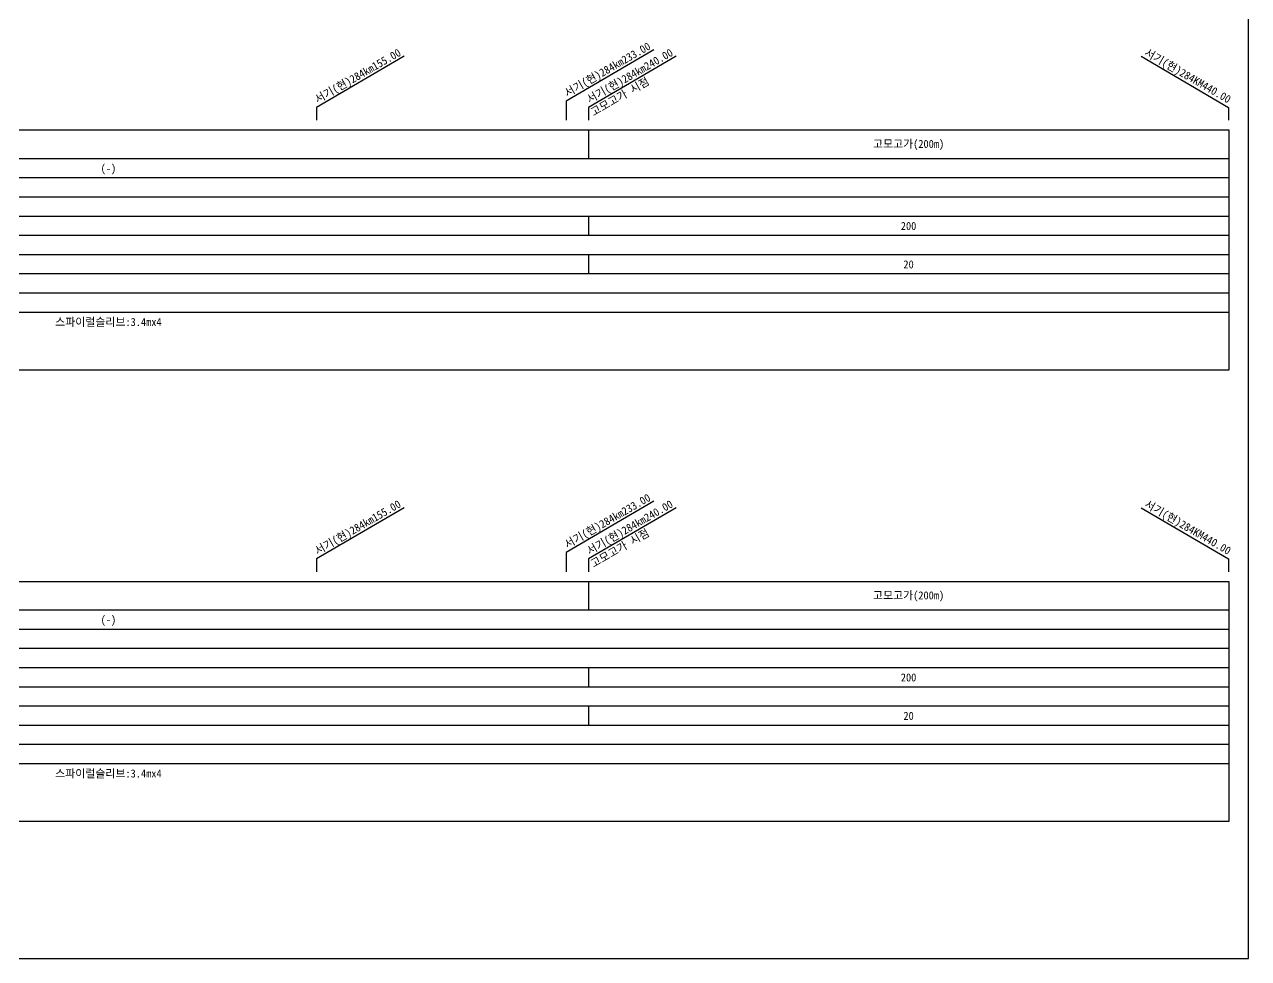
# Model space of a CAD drawing. Header units: millimetres. Extents: x 6886 to 7682, y 1103 to 1809.
# Drawn here: x 7299.5 to 7681.9, y 1103.1 to 1394.8 of the extents above; entities that cross this region are included whole.
import ezdxf
from ezdxf.enums import TextEntityAlignment as Align

# ---------------------------------------------------------------- set-up
doc = ezdxf.new("R2010")
doc.units = ezdxf.units.MM
doc.header["$LTSCALE"] = 10
doc.header["$MEASUREMENT"] = 0
for name, color, linetype in [('TT-TABL-LIN1', 4, 'Continuous'), ('TT-TABL-LIN2', 1, 'Continuous'), ('TT-TABL-TEX2', 3, 'Continuous'), ('TZ-LEAL', 1, 'Continuous'), ('TZ-LEAT', 3, 'Continuous')]:
    doc.layers.add(name, color=color, linetype=linetype)
doc.layers.add('TX-PAPR', color=2, linetype='Continuous', plot=False)
doc.styles.get("Standard").update_dxf_attribs({"font": 'GulimChe.ttf'})

# ---------------------------------------------------------------- blocks, each defined once
blk = doc.blocks.new('JD-경부고속하선표_190503')
at = {"layer": 'TT-TABL-LIN1'}
blk.add_lwpolyline([(2, 114), (785.58, 114), (785.58, 39), (2, 39)], close=True, dxfattribs=at)
at = {"layer": 'TT-TABL-LIN2'}
for points in [[(785.58, 105), (9.33, 105)], [(785.58, 99), (9.33, 99)], [(785.58, 93), (9.33, 93)], [(785.58, 87), (9.33, 87)], [(785.58, 81), (38.33, 81)], [(785.58, 75), (9.33, 75)], [(785.58, 69), (9.33, 69)], [(785.58, 63), (9.33, 63)], [(785.58, 57), (9.33, 57)]]:
    blk.add_lwpolyline(points, dxfattribs=at)
blk = doc.blocks.new('JD-경부고속상선표_190503')
at = {"layer": 'TT-TABL-LIN1'}
blk.add_lwpolyline([(2, 114), (785.58, 114), (785.58, 39), (2, 39)], close=True, dxfattribs=at)
at = {"layer": 'TT-TABL-LIN2'}
for points in [[(785.58, 105), (9.33, 105)], [(785.58, 99), (9.33, 99)], [(785.58, 93), (9.33, 93)], [(785.58, 87), (9.33, 87)], [(785.58, 81), (38.33, 81)], [(785.58, 75), (9.33, 75)], [(785.58, 69), (9.33, 69)], [(785.58, 63), (9.33, 63)], [(785.58, 57), (9.33, 57)]]:
    blk.add_lwpolyline(points, dxfattribs=at)

msp = doc.modelspace()

# ---------------------------------------------------------------- linework, layer by layer
at = {"layer": 'TX-PAPR'}
msp.add_lwpolyline([(6885.89, 1103.05), (7681.89, 1103.05), (7681.89, 1619.05), (6885.89, 1619.05)], close=True, dxfattribs=at)
at = {"layer": 'TZ-LEAL'}
for points in [[(7418.07, 1384.9), (7390.68, 1368.87), (7390.68, 1364.87)], [(7496.07, 1386.9), (7468.68, 1370.87), (7468.68, 1364.87)], [(7503.07, 1384.9), (7475.68, 1368.87), (7475.68, 1364.87)], [(7648.3, 1384.9), (7675.68, 1368.87), (7675.68, 1364.87)], [(7475.68, 1334.87), (7475.68, 1328.87)], [(7475.68, 1322.87), (7475.68, 1316.87)], [(7418.07, 1243.87), (7390.68, 1227.85), (7390.68, 1223.85)], [(7496.07, 1245.87), (7468.68, 1229.85), (7468.68, 1223.85)], [(7503.07, 1243.87), (7475.68, 1227.85), (7475.68, 1223.85)], [(7648.3, 1243.87), (7675.68, 1227.85), (7675.68, 1223.85)], [(7475.68, 1193.85), (7475.68, 1187.85)], [(7475.68, 1181.85), (7475.68, 1175.85)]]:
    msp.add_lwpolyline(points, dxfattribs=at)
at = {"layer": 'TZ-LEAL', "flags": 128}
for points in [[(7475.68, 1361.87), (7475.68, 1352.87)], [(7475.68, 1220.85), (7475.68, 1211.85)]]:
    msp.add_lwpolyline(points, dxfattribs=at)

# ---------------------------------------------------------------- block references
at = {"layer": 'TT-TABL-LIN2'}
for name, p in [('JD-경부고속하선표_190503', (6890.11, 1247.87)), ('JD-경부고속상선표_190503', (6890.11, 1106.85))]:
    msp.add_blockref(name, p, dxfattribs=at)

# ---------------------------------------------------------------- texts
at = {"layer": 'TT-TABL-TEX2'}
for p in [(7575.68, 1357.37), (7575.68, 1216.35)]:
    msp.add_text('고모고가(200m)', height=2.5, dxfattribs=at).set_placement(p, align=Align.MIDDLE)
for s, p in [('(-)', (7325.68, 1349.87)), ('200', (7575.68, 1331.87)), ('20', (7575.68, 1319.87)), ('스파이럴슬리브:3.4mx4', (7325.68, 1301.87)), ('(-)', (7325.68, 1208.85)), ('200', (7575.68, 1190.85)), ('20', (7575.68, 1178.85)), ('스파이럴슬리브:3.4mx4', (7325.68, 1160.85))]:
    msp.add_text(s, height=2.5, dxfattribs=at).set_placement(p, align=Align.MIDDLE_CENTER)
at = {"layer": 'TZ-LEAT'}
for s, rotation, p in [('서기(현)284km233.00', 30, (7482.18, 1379.66)), ('서기(현)284km155.00', 30, (7404.18, 1377.66)), ('서기(현)284km240.00', 30, (7489.18, 1377.66)), ('서기(현)284KM440.00', 330, (7662.29, 1377.7)), ('서기(현)284km233.00', 30, (7482.18, 1238.64)), ('서기(현)284km155.00', 30, (7404.18, 1236.64)), ('서기(현)284km240.00', 30, (7489.18, 1236.64)), ('서기(현)284KM440.00', 330, (7662.29, 1236.67))]:
    msp.add_text(s, height=2.5, rotation=rotation, dxfattribs=at).set_placement(p, align=Align.CENTER)
for p in [(7477.23, 1366.07), (7477.23, 1225.04)]:
    msp.add_text('고모고가 시점', height=2.5, rotation=30, dxfattribs=at).set_placement(p)

doc.saveas('drawing.dxf')
